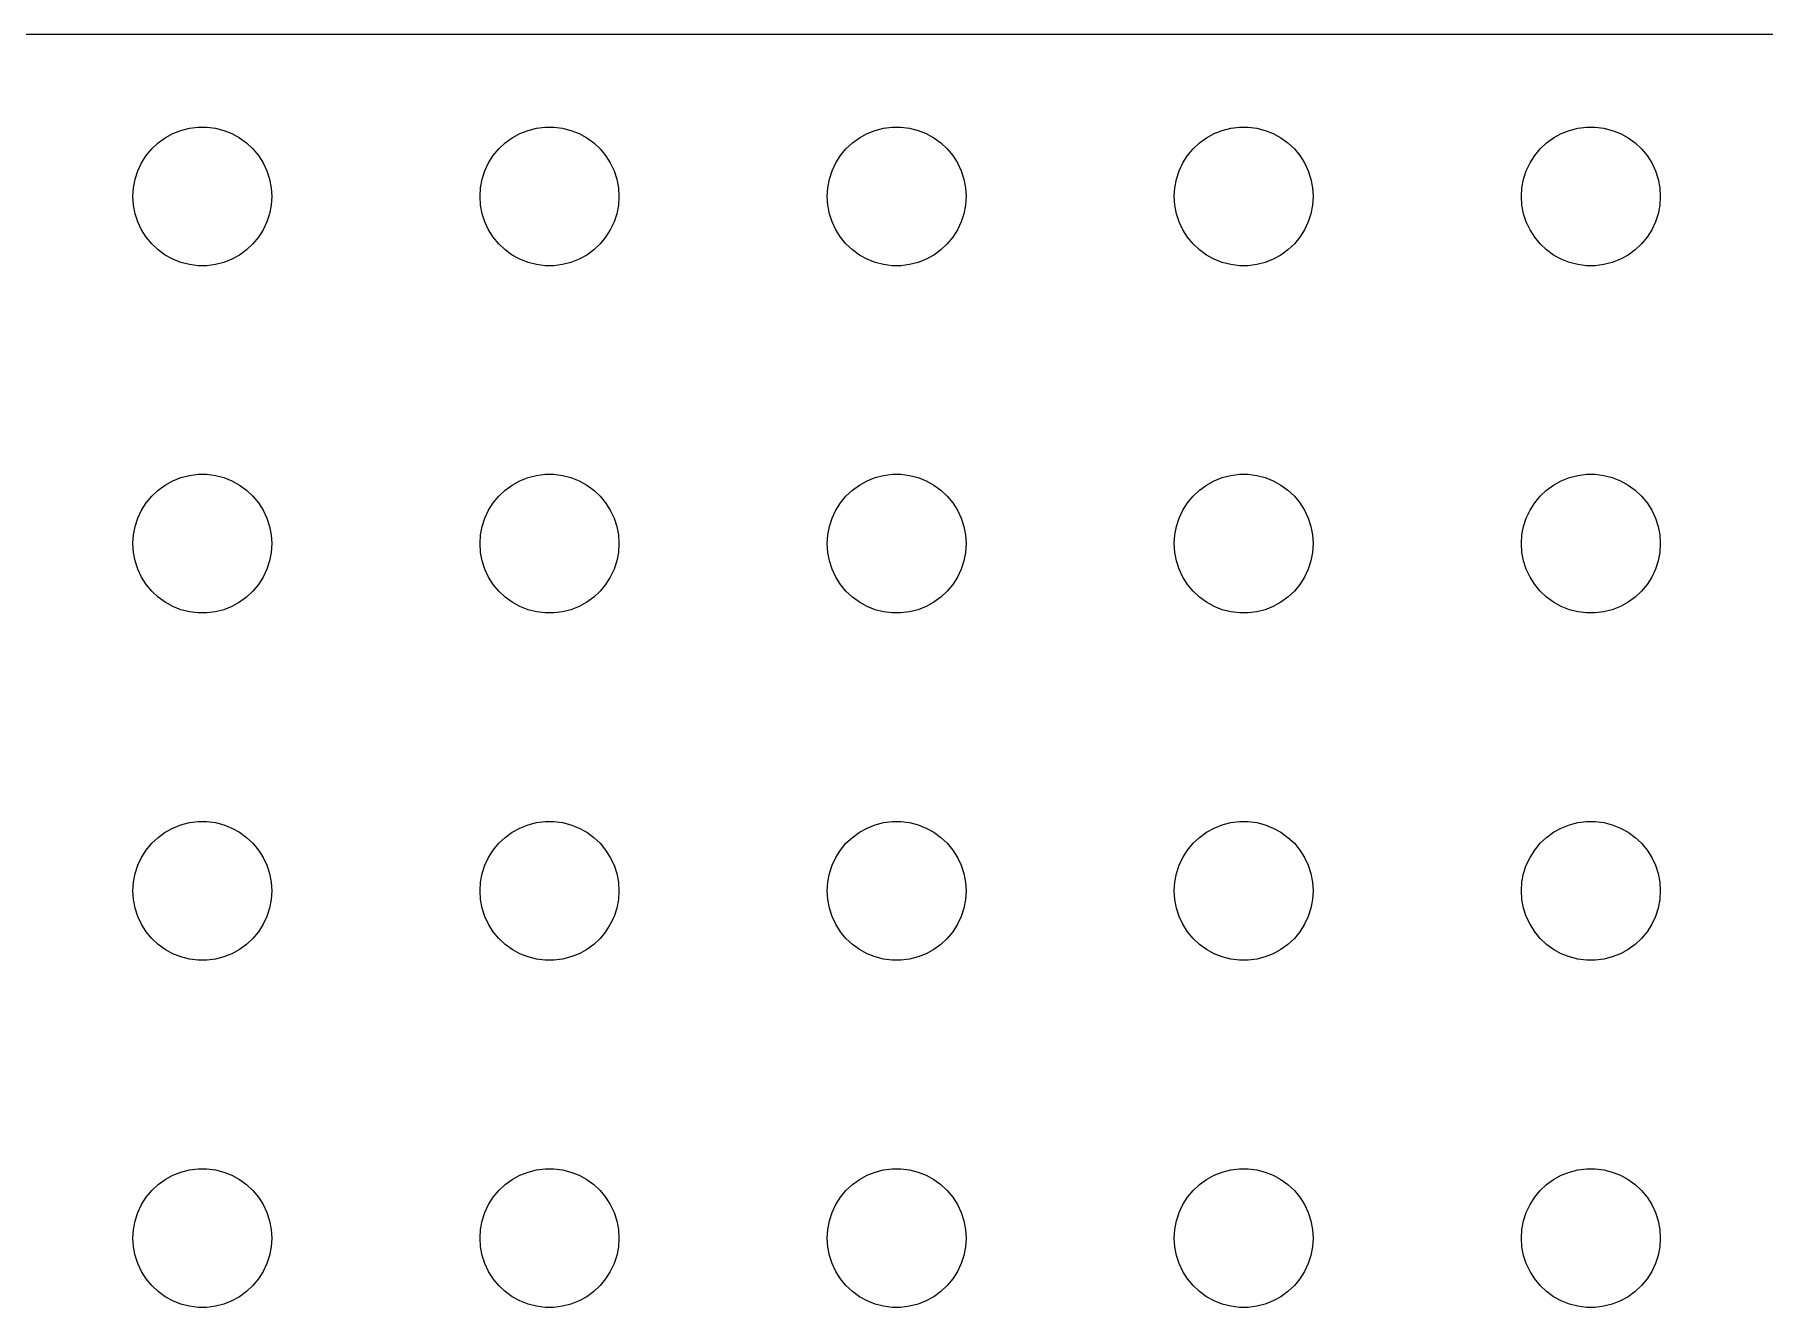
# Model space of a CAD drawing. Header units: metres. Extents: x -150 to 150, y -112 to 112.
# Drawn here: x -74.8 to 0, y 57 to 112 of the extents above; entities that cross this region are included whole.
import ezdxf

# ---------------------------------------------------------------- set-up
doc = ezdxf.new("R2010")
doc.units = ezdxf.units.M

msp = doc.modelspace()

# ---------------------------------------------------------------- linework, layer by layer
for p, q in [((144.814, 111.99), (-144.814, 111.99)), ((-69.1075, 107.533), (-68.7773, 107.714)), ((-68.7773, 107.714), (-68.427, 107.853)), ((-68.427, 107.853), (-68.0621, 107.947)), ((-68.0621, 107.947), (-67.6884, 107.994)), ((-67.6884, 107.994), (-67.3116, 107.994)), ((-67.3116, 107.994), (-66.9379, 107.947)), ((-66.9379, 107.947), (-66.573, 107.853)), ((-66.573, 107.853), (-66.2227, 107.714)), ((-66.2227, 107.714), (-65.8925, 107.533)), ((-54.1075, 107.533), (-53.7773, 107.714)), ((-53.7773, 107.714), (-53.427, 107.853)), ((-53.427, 107.853), (-53.0621, 107.947)), ((-53.0621, 107.947), (-52.6884, 107.994)), ((-52.6884, 107.994), (-52.3116, 107.994)), ((-52.3116, 107.994), (-51.9379, 107.947)), ((-51.9379, 107.947), (-51.5729, 107.853)), ((-51.5729, 107.853), (-51.2227, 107.714)), ((-51.2227, 107.714), (-50.8925, 107.533)), ((-39.1075, 107.533), (-38.7773, 107.714)), ((-38.7773, 107.714), (-38.427, 107.853)), ((-38.427, 107.853), (-38.0621, 107.947)), ((-38.0621, 107.947), (-37.6884, 107.994)), ((-37.6884, 107.994), (-37.3116, 107.994)), ((-37.3116, 107.994), (-36.9379, 107.947)), ((-36.9379, 107.947), (-36.5729, 107.853)), ((-36.5729, 107.853), (-36.2227, 107.714)), ((-36.2227, 107.714), (-35.8925, 107.533)), ((-24.1075, 107.533), (-23.7773, 107.714)), ((-23.7773, 107.714), (-23.427, 107.853)), ((-23.427, 107.853), (-23.0621, 107.947)), ((-23.0621, 107.947), (-22.6884, 107.994)), ((-22.6884, 107.994), (-22.3116, 107.994)), ((-22.3116, 107.994), (-21.9379, 107.947)), ((-21.9379, 107.947), (-21.5729, 107.853)), ((-21.5729, 107.853), (-21.2227, 107.714)), ((-21.2227, 107.714), (-20.8925, 107.533)), ((-9.10747, 107.533), (-8.77733, 107.714)), ((-8.77733, 107.714), (-8.42705, 107.853)), ((-8.42705, 107.853), (-8.06213, 107.947)), ((-8.06213, 107.947), (-7.68837, 107.994)), ((-7.68837, 107.994), (-7.31161, 107.994)), ((-7.31161, 107.994), (-6.93785, 107.947)), ((-6.93785, 107.947), (-6.57294, 107.853)), ((-6.57294, 107.853), (-6.22266, 107.714)), ((-6.22266, 107.714), (-5.89252, 107.533)), ((-69.927, 106.763), (-69.6869, 107.054)), ((-69.6869, 107.054), (-69.4123, 107.312)), ((-69.4123, 107.312), (-69.1075, 107.533)), ((-65.8925, 107.533), (-65.5877, 107.312)), ((-65.5877, 107.312), (-65.3131, 107.054)), ((-65.3131, 107.054), (-65.073, 106.763)), ((-54.927, 106.763), (-54.6869, 107.054)), ((-54.6869, 107.054), (-54.4123, 107.312)), ((-54.4123, 107.312), (-54.1075, 107.533)), ((-50.8925, 107.533), (-50.5877, 107.312)), ((-50.5877, 107.312), (-50.3131, 107.054)), ((-50.3131, 107.054), (-50.0729, 106.763)), ((-39.927, 106.763), (-39.6869, 107.054)), ((-39.6869, 107.054), (-39.4123, 107.312)), ((-39.4123, 107.312), (-39.1075, 107.533)), ((-35.8925, 107.533), (-35.5877, 107.312)), ((-35.5877, 107.312), (-35.3131, 107.054)), ((-35.3131, 107.054), (-35.0729, 106.763)), ((-24.927, 106.763), (-24.6869, 107.054)), ((-24.6869, 107.054), (-24.4123, 107.312)), ((-24.4123, 107.312), (-24.1075, 107.533)), ((-20.8925, 107.533), (-20.5877, 107.312)), ((-20.5877, 107.312), (-20.3131, 107.054)), ((-20.3131, 107.054), (-20.0729, 106.763)), ((-9.92705, 106.763), (-9.6869, 107.054)), ((-9.6869, 107.054), (-9.41226, 107.312)), ((-9.41226, 107.312), (-9.10747, 107.533)), ((-5.89252, 107.533), (-5.58772, 107.312)), ((-5.58772, 107.312), (-5.31308, 107.054)), ((-5.31308, 107.054), (-5.07294, 106.763)), ((-70.2893, 106.104), (-70.1289, 106.445)), ((-70.1289, 106.445), (-69.927, 106.763)), ((-65.073, 106.763), (-64.8711, 106.445)), ((-64.8711, 106.445), (-64.7107, 106.104)), ((-55.2893, 106.104), (-55.1289, 106.445)), ((-55.1289, 106.445), (-54.927, 106.763)), ((-50.0729, 106.763), (-49.8711, 106.445)), ((-49.8711, 106.445), (-49.7107, 106.104)), ((-40.2893, 106.104), (-40.1289, 106.445)), ((-40.1289, 106.445), (-39.927, 106.763)), ((-35.0729, 106.763), (-34.8711, 106.445)), ((-34.8711, 106.445), (-34.7107, 106.104)), ((-25.2893, 106.104), (-25.1289, 106.445)), ((-25.1289, 106.445), (-24.927, 106.763)), ((-20.0729, 106.763), (-19.8711, 106.445)), ((-19.8711, 106.445), (-19.7107, 106.104)), ((-10.2893, 106.104), (-10.1289, 106.445)), ((-10.1289, 106.445), (-9.92705, 106.763)), ((-5.07294, 106.763), (-4.87108, 106.445)), ((-4.87108, 106.445), (-4.71066, 106.104)), ((-70.4763, 105.376), (-70.4057, 105.746)), ((-70.4057, 105.746), (-70.2893, 106.104)), ((-64.7107, 106.104), (-64.5943, 105.746)), ((-64.5943, 105.746), (-64.5237, 105.376)), ((-55.4763, 105.376), (-55.4057, 105.746)), ((-55.4057, 105.746), (-55.2893, 106.104)), ((-49.7107, 106.104), (-49.5942, 105.746)), ((-49.5942, 105.746), (-49.5237, 105.376)), ((-40.4763, 105.376), (-40.4057, 105.746)), ((-40.4057, 105.746), (-40.2893, 106.104)), ((-34.7107, 106.104), (-34.5942, 105.746)), ((-34.5942, 105.746), (-34.5237, 105.376)), ((-25.4763, 105.376), (-25.4057, 105.746)), ((-25.4057, 105.746), (-25.2893, 106.104)), ((-19.7107, 106.104), (-19.5942, 105.746)), ((-19.5942, 105.746), (-19.5237, 105.376)), ((-10.4763, 105.376), (-10.4057, 105.746)), ((-10.4057, 105.746), (-10.2893, 106.104)), ((-4.71066, 106.104), (-4.59424, 105.746)), ((-4.59424, 105.746), (-4.52365, 105.376)), ((-70.5, 105), (-70.4763, 105.376)), ((-70.4763, 104.624), (-70.5, 105)), ((-64.5237, 105.376), (-64.5, 105)), ((-64.5, 105), (-64.5237, 104.624)), ((-55.5, 105), (-55.4763, 105.376)), ((-55.4763, 104.624), (-55.5, 105)), ((-49.5237, 105.376), (-49.5, 105)), ((-49.5, 105), (-49.5237, 104.624)), ((-40.5, 105), (-40.4763, 105.376)), ((-40.4763, 104.624), (-40.5, 105)), ((-34.5237, 105.376), (-34.5, 105)), ((-34.5, 105), (-34.5237, 104.624)), ((-25.5, 105), (-25.4763, 105.376)), ((-25.4763, 104.624), (-25.5, 105)), ((-19.5237, 105.376), (-19.5, 105)), ((-19.5, 105), (-19.5237, 104.624)), ((-10.5, 105), (-10.4763, 105.376)), ((-10.4763, 104.624), (-10.5, 105)), ((-4.52365, 105.376), (-4.5, 105)), ((-4.5, 105), (-4.52365, 104.624)), ((-70.4057, 104.254), (-70.4763, 104.624)), ((-70.2893, 103.896), (-70.4057, 104.254)), ((-64.5943, 104.254), (-64.7107, 103.896)), ((-64.5237, 104.624), (-64.5943, 104.254)), ((-55.4057, 104.254), (-55.4763, 104.624)), ((-55.2893, 103.896), (-55.4057, 104.254)), ((-49.5942, 104.254), (-49.7107, 103.896)), ((-49.5237, 104.624), (-49.5942, 104.254)), ((-40.4057, 104.254), (-40.4763, 104.624)), ((-40.2893, 103.896), (-40.4057, 104.254)), ((-34.5942, 104.254), (-34.7107, 103.896)), ((-34.5237, 104.624), (-34.5942, 104.254)), ((-25.4057, 104.254), (-25.4763, 104.624)), ((-25.2893, 103.896), (-25.4057, 104.254)), ((-19.5942, 104.254), (-19.7107, 103.896)), ((-19.5237, 104.624), (-19.5942, 104.254)), ((-10.4057, 104.254), (-10.4763, 104.624)), ((-10.2893, 103.896), (-10.4057, 104.254)), ((-4.59424, 104.254), (-4.71066, 103.896)), ((-4.52365, 104.624), (-4.59424, 104.254)), ((-70.1289, 103.555), (-70.2893, 103.896)), ((-69.927, 103.237), (-70.1289, 103.555)), ((-69.6869, 102.946), (-69.927, 103.237)), ((-65.073, 103.237), (-65.3131, 102.946)), ((-64.8711, 103.555), (-65.073, 103.237)), ((-64.7107, 103.896), (-64.8711, 103.555)), ((-55.1289, 103.555), (-55.2893, 103.896)), ((-54.927, 103.237), (-55.1289, 103.555)), ((-54.6869, 102.946), (-54.927, 103.237)), ((-50.0729, 103.237), (-50.3131, 102.946)), ((-49.8711, 103.555), (-50.0729, 103.237)), ((-49.7107, 103.896), (-49.8711, 103.555)), ((-40.1289, 103.555), (-40.2893, 103.896)), ((-39.927, 103.237), (-40.1289, 103.555)), ((-39.6869, 102.946), (-39.927, 103.237)), ((-35.0729, 103.237), (-35.3131, 102.946)), ((-34.8711, 103.555), (-35.0729, 103.237)), ((-34.7107, 103.896), (-34.8711, 103.555)), ((-25.1289, 103.555), (-25.2893, 103.896)), ((-24.927, 103.237), (-25.1289, 103.555)), ((-24.6869, 102.946), (-24.927, 103.237)), ((-20.0729, 103.237), (-20.3131, 102.946)), ((-19.8711, 103.555), (-20.0729, 103.237)), ((-19.7107, 103.896), (-19.8711, 103.555)), ((-10.1289, 103.555), (-10.2893, 103.896)), ((-9.92705, 103.237), (-10.1289, 103.555)), ((-9.6869, 102.946), (-9.92705, 103.237)), ((-5.07294, 103.237), (-5.31308, 102.946)), ((-4.87108, 103.555), (-5.07294, 103.237)), ((-4.71066, 103.896), (-4.87108, 103.555)), ((-69.4123, 102.688), (-69.6869, 102.946)), ((-69.1075, 102.467), (-69.4123, 102.688)), ((-68.7773, 102.286), (-69.1075, 102.467)), ((-65.8925, 102.467), (-66.2227, 102.286)), ((-65.5877, 102.688), (-65.8925, 102.467)), ((-65.3131, 102.946), (-65.5877, 102.688)), ((-54.4123, 102.688), (-54.6869, 102.946)), ((-54.1075, 102.467), (-54.4123, 102.688)), ((-53.7773, 102.286), (-54.1075, 102.467)), ((-50.8925, 102.467), (-51.2227, 102.286)), ((-50.5877, 102.688), (-50.8925, 102.467)), ((-50.3131, 102.946), (-50.5877, 102.688)), ((-39.4123, 102.688), (-39.6869, 102.946)), ((-39.1075, 102.467), (-39.4123, 102.688)), ((-38.7773, 102.286), (-39.1075, 102.467)), ((-35.8925, 102.467), (-36.2227, 102.286)), ((-35.5877, 102.688), (-35.8925, 102.467)), ((-35.3131, 102.946), (-35.5877, 102.688)), ((-24.4123, 102.688), (-24.6869, 102.946)), ((-24.1075, 102.467), (-24.4123, 102.688)), ((-23.7773, 102.286), (-24.1075, 102.467)), ((-20.8925, 102.467), (-21.2227, 102.286)), ((-20.5877, 102.688), (-20.8925, 102.467)), ((-20.3131, 102.946), (-20.5877, 102.688)), ((-9.41226, 102.688), (-9.6869, 102.946)), ((-9.10747, 102.467), (-9.41226, 102.688)), ((-8.77733, 102.286), (-9.10747, 102.467)), ((-5.89252, 102.467), (-6.22266, 102.286)), ((-5.58772, 102.688), (-5.89252, 102.467)), ((-5.31308, 102.946), (-5.58772, 102.688)), ((-68.427, 102.147), (-68.7773, 102.286)), ((-68.0621, 102.053), (-68.427, 102.147)), ((-67.6884, 102.006), (-68.0621, 102.053)), ((-67.3116, 102.006), (-67.6884, 102.006)), ((-66.9379, 102.053), (-67.3116, 102.006)), ((-66.573, 102.147), (-66.9379, 102.053)), ((-66.2227, 102.286), (-66.573, 102.147)), ((-53.427, 102.147), (-53.7773, 102.286)), ((-53.0621, 102.053), (-53.427, 102.147)), ((-52.6884, 102.006), (-53.0621, 102.053)), ((-52.3116, 102.006), (-52.6884, 102.006)), ((-51.9379, 102.053), (-52.3116, 102.006)), ((-51.5729, 102.147), (-51.9379, 102.053)), ((-51.2227, 102.286), (-51.5729, 102.147)), ((-38.427, 102.147), (-38.7773, 102.286)), ((-38.0621, 102.053), (-38.427, 102.147)), ((-37.6884, 102.006), (-38.0621, 102.053)), ((-37.3116, 102.006), (-37.6884, 102.006)), ((-36.9379, 102.053), (-37.3116, 102.006)), ((-36.5729, 102.147), (-36.9379, 102.053)), ((-36.2227, 102.286), (-36.5729, 102.147)), ((-23.427, 102.147), (-23.7773, 102.286)), ((-23.0621, 102.053), (-23.427, 102.147)), ((-22.6884, 102.006), (-23.0621, 102.053)), ((-22.3116, 102.006), (-22.6884, 102.006)), ((-21.9379, 102.053), (-22.3116, 102.006)), ((-21.5729, 102.147), (-21.9379, 102.053)), ((-21.2227, 102.286), (-21.5729, 102.147)), ((-8.42705, 102.147), (-8.77733, 102.286)), ((-8.06213, 102.053), (-8.42705, 102.147)), ((-7.68837, 102.006), (-8.06213, 102.053)), ((-7.31161, 102.006), (-7.68837, 102.006)), ((-6.93785, 102.053), (-7.31161, 102.006)), ((-6.57294, 102.147), (-6.93785, 102.053)), ((-6.22266, 102.286), (-6.57294, 102.147)), ((-69.1075, 92.533), (-68.7773, 92.7145)), ((-68.7773, 92.7145), (-68.427, 92.8532)), ((-68.427, 92.8532), (-68.0621, 92.9469)), ((-68.0621, 92.9469), (-67.6884, 92.9941)), ((-67.6884, 92.9941), (-67.3116, 92.9941)), ((-67.3116, 92.9941), (-66.9379, 92.9469)), ((-66.9379, 92.9469), (-66.573, 92.8532)), ((-66.573, 92.8532), (-66.2227, 92.7145)), ((-66.2227, 92.7145), (-65.8925, 92.533)), ((-54.1075, 92.533), (-53.7773, 92.7145)), ((-53.7773, 92.7145), (-53.427, 92.8532)), ((-53.427, 92.8532), (-53.0621, 92.9469)), ((-53.0621, 92.9469), (-52.6884, 92.9941)), ((-52.6884, 92.9941), (-52.3116, 92.9941)), ((-52.3116, 92.9941), (-51.9379, 92.9469)), ((-51.9379, 92.9469), (-51.5729, 92.8532)), ((-51.5729, 92.8532), (-51.2227, 92.7145)), ((-51.2227, 92.7145), (-50.8925, 92.533)), ((-39.1075, 92.533), (-38.7773, 92.7145)), ((-38.7773, 92.7145), (-38.427, 92.8532)), ((-38.427, 92.8532), (-38.0621, 92.9469)), ((-38.0621, 92.9469), (-37.6884, 92.9941)), ((-37.6884, 92.9941), (-37.3116, 92.9941)), ((-37.3116, 92.9941), (-36.9379, 92.9469)), ((-36.9379, 92.9469), (-36.5729, 92.8532)), ((-36.5729, 92.8532), (-36.2227, 92.7145)), ((-36.2227, 92.7145), (-35.8925, 92.533)), ((-24.1075, 92.533), (-23.7773, 92.7145)), ((-23.7773, 92.7145), (-23.427, 92.8532)), ((-23.427, 92.8532), (-23.0621, 92.9469)), ((-23.0621, 92.9469), (-22.6884, 92.9941)), ((-22.6884, 92.9941), (-22.3116, 92.9941)), ((-22.3116, 92.9941), (-21.9379, 92.9469)), ((-21.9379, 92.9469), (-21.5729, 92.8532)), ((-21.5729, 92.8532), (-21.2227, 92.7145)), ((-21.2227, 92.7145), (-20.8925, 92.533)), ((-9.10747, 92.533), (-8.77733, 92.7145)), ((-8.77733, 92.7145), (-8.42705, 92.8532)), ((-8.42705, 92.8532), (-8.06213, 92.9469)), ((-8.06213, 92.9469), (-7.68837, 92.9941)), ((-7.68837, 92.9941), (-7.31161, 92.9941)), ((-7.31161, 92.9941), (-6.93785, 92.9469)), ((-6.93785, 92.9469), (-6.57294, 92.8532)), ((-6.57294, 92.8532), (-6.22266, 92.7145)), ((-6.22266, 92.7145), (-5.89252, 92.533)), ((-69.927, 91.7634), (-69.6869, 92.0536)), ((-69.6869, 92.0536), (-69.4123, 92.3115)), ((-69.4123, 92.3115), (-69.1075, 92.533)), ((-65.8925, 92.533), (-65.5877, 92.3115)), ((-65.5877, 92.3115), (-65.3131, 92.0536)), ((-65.3131, 92.0536), (-65.073, 91.7634)), ((-54.927, 91.7634), (-54.6869, 92.0536)), ((-54.6869, 92.0536), (-54.4123, 92.3115)), ((-54.4123, 92.3115), (-54.1075, 92.533)), ((-50.8925, 92.533), (-50.5877, 92.3115)), ((-50.5877, 92.3115), (-50.3131, 92.0536)), ((-50.3131, 92.0536), (-50.0729, 91.7634)), ((-39.927, 91.7634), (-39.6869, 92.0536)), ((-39.6869, 92.0536), (-39.4123, 92.3115)), ((-39.4123, 92.3115), (-39.1075, 92.533)), ((-35.8925, 92.533), (-35.5877, 92.3115)), ((-35.5877, 92.3115), (-35.3131, 92.0536)), ((-35.3131, 92.0536), (-35.0729, 91.7634)), ((-24.927, 91.7634), (-24.6869, 92.0536)), ((-24.6869, 92.0536), (-24.4123, 92.3115)), ((-24.4123, 92.3115), (-24.1075, 92.533)), ((-20.8925, 92.533), (-20.5877, 92.3115)), ((-20.5877, 92.3115), (-20.3131, 92.0536)), ((-20.3131, 92.0536), (-20.0729, 91.7634)), ((-9.92705, 91.7634), (-9.6869, 92.0536)), ((-9.6869, 92.0536), (-9.41226, 92.3115)), ((-9.41226, 92.3115), (-9.10747, 92.533)), ((-5.89252, 92.533), (-5.58772, 92.3115)), ((-5.58772, 92.3115), (-5.31308, 92.0536)), ((-5.31308, 92.0536), (-5.07294, 91.7634)), ((-70.2893, 91.1044), (-70.1289, 91.4453)), ((-70.1289, 91.4453), (-69.927, 91.7634)), ((-65.073, 91.7634), (-64.8711, 91.4453)), ((-64.8711, 91.4453), (-64.7107, 91.1044)), ((-55.2893, 91.1044), (-55.1289, 91.4453)), ((-55.1289, 91.4453), (-54.927, 91.7634)), ((-50.0729, 91.7634), (-49.8711, 91.4453)), ((-49.8711, 91.4453), (-49.7107, 91.1044)), ((-40.2893, 91.1044), (-40.1289, 91.4453)), ((-40.1289, 91.4453), (-39.927, 91.7634)), ((-35.0729, 91.7634), (-34.8711, 91.4453)), ((-34.8711, 91.4453), (-34.7107, 91.1044)), ((-25.2893, 91.1044), (-25.1289, 91.4453)), ((-25.1289, 91.4453), (-24.927, 91.7634)), ((-20.0729, 91.7634), (-19.8711, 91.4453)), ((-19.8711, 91.4453), (-19.7107, 91.1044)), ((-10.2893, 91.1044), (-10.1289, 91.4453)), ((-10.1289, 91.4453), (-9.92705, 91.7634)), ((-5.07294, 91.7634), (-4.87108, 91.4453)), ((-4.87108, 91.4453), (-4.71066, 91.1044)), ((-70.4763, 90.376), (-70.4057, 90.7461)), ((-70.4057, 90.7461), (-70.2893, 91.1044)), ((-64.7107, 91.1044), (-64.5943, 90.7461)), ((-64.5943, 90.7461), (-64.5237, 90.376)), ((-55.4763, 90.376), (-55.4057, 90.7461)), ((-55.4057, 90.7461), (-55.2893, 91.1044)), ((-49.7107, 91.1044), (-49.5942, 90.7461)), ((-49.5942, 90.7461), (-49.5237, 90.376)), ((-40.4763, 90.376), (-40.4057, 90.7461)), ((-40.4057, 90.7461), (-40.2893, 91.1044)), ((-34.7107, 91.1044), (-34.5942, 90.7461)), ((-34.5942, 90.7461), (-34.5237, 90.376)), ((-25.4763, 90.376), (-25.4057, 90.7461)), ((-25.4057, 90.7461), (-25.2893, 91.1044)), ((-19.7107, 91.1044), (-19.5942, 90.7461)), ((-19.5942, 90.7461), (-19.5237, 90.376)), ((-10.4763, 90.376), (-10.4057, 90.7461)), ((-10.4057, 90.7461), (-10.2893, 91.1044)), ((-4.71066, 91.1044), (-4.59424, 90.7461)), ((-4.59424, 90.7461), (-4.52365, 90.376)), ((-70.5, 90), (-70.4763, 90.376)), ((-70.4763, 89.624), (-70.5, 90)), ((-64.5237, 90.376), (-64.5, 90)), ((-64.5, 90), (-64.5237, 89.624)), ((-55.5, 90), (-55.4763, 90.376)), ((-55.4763, 89.624), (-55.5, 90)), ((-49.5237, 90.376), (-49.5, 90)), ((-49.5, 90), (-49.5237, 89.624)), ((-40.5, 90), (-40.4763, 90.376)), ((-40.4763, 89.624), (-40.5, 90)), ((-34.5237, 90.376), (-34.5, 90)), ((-34.5, 90), (-34.5237, 89.624)), ((-25.5, 90), (-25.4763, 90.376)), ((-25.4763, 89.624), (-25.5, 90)), ((-19.5237, 90.376), (-19.5, 90)), ((-19.5, 90), (-19.5237, 89.624)), ((-10.5, 90), (-10.4763, 90.376)), ((-10.4763, 89.624), (-10.5, 90)), ((-4.52365, 90.376), (-4.5, 90)), ((-4.5, 90), (-4.52365, 89.624)), ((-70.4057, 89.2539), (-70.4763, 89.624)), ((-70.2893, 88.8956), (-70.4057, 89.2539)), ((-64.5943, 89.2539), (-64.7107, 88.8956)), ((-64.5237, 89.624), (-64.5943, 89.2539)), ((-55.4057, 89.2539), (-55.4763, 89.624)), ((-55.2893, 88.8956), (-55.4057, 89.2539)), ((-49.5942, 89.2539), (-49.7107, 88.8956)), ((-49.5237, 89.624), (-49.5942, 89.2539)), ((-40.4057, 89.2539), (-40.4763, 89.624)), ((-40.2893, 88.8956), (-40.4057, 89.2539)), ((-34.5942, 89.2539), (-34.7107, 88.8956)), ((-34.5237, 89.624), (-34.5942, 89.2539)), ((-25.4057, 89.2539), (-25.4763, 89.624)), ((-25.2893, 88.8956), (-25.4057, 89.2539)), ((-19.5942, 89.2539), (-19.7107, 88.8956)), ((-19.5237, 89.624), (-19.5942, 89.2539)), ((-10.4057, 89.2539), (-10.4763, 89.624)), ((-10.2893, 88.8956), (-10.4057, 89.2539)), ((-4.59424, 89.2539), (-4.71066, 88.8956)), ((-4.52365, 89.624), (-4.59424, 89.2539)), ((-70.1289, 88.5547), (-70.2893, 88.8956)), ((-69.927, 88.2366), (-70.1289, 88.5547)), ((-69.6869, 87.9464), (-69.927, 88.2366)), ((-65.073, 88.2366), (-65.3131, 87.9464)), ((-64.8711, 88.5547), (-65.073, 88.2366)), ((-64.7107, 88.8956), (-64.8711, 88.5547)), ((-55.1289, 88.5547), (-55.2893, 88.8956)), ((-54.927, 88.2366), (-55.1289, 88.5547)), ((-54.6869, 87.9464), (-54.927, 88.2366)), ((-50.0729, 88.2366), (-50.3131, 87.9464)), ((-49.8711, 88.5547), (-50.0729, 88.2366)), ((-49.7107, 88.8956), (-49.8711, 88.5547)), ((-40.1289, 88.5547), (-40.2893, 88.8956)), ((-39.927, 88.2366), (-40.1289, 88.5547)), ((-39.6869, 87.9464), (-39.927, 88.2366)), ((-35.0729, 88.2366), (-35.3131, 87.9464)), ((-34.8711, 88.5547), (-35.0729, 88.2366)), ((-34.7107, 88.8956), (-34.8711, 88.5547)), ((-25.1289, 88.5547), (-25.2893, 88.8956)), ((-24.927, 88.2366), (-25.1289, 88.5547)), ((-24.6869, 87.9464), (-24.927, 88.2366)), ((-20.0729, 88.2366), (-20.3131, 87.9464)), ((-19.8711, 88.5547), (-20.0729, 88.2366)), ((-19.7107, 88.8956), (-19.8711, 88.5547)), ((-10.1289, 88.5547), (-10.2893, 88.8956)), ((-9.92705, 88.2366), (-10.1289, 88.5547)), ((-9.6869, 87.9464), (-9.92705, 88.2366)), ((-5.07294, 88.2366), (-5.31308, 87.9464)), ((-4.87108, 88.5547), (-5.07294, 88.2366)), ((-4.71066, 88.8956), (-4.87108, 88.5547)), ((-69.4123, 87.6885), (-69.6869, 87.9464)), ((-69.1075, 87.467), (-69.4123, 87.6885)), ((-68.7773, 87.2855), (-69.1075, 87.467)), ((-65.8925, 87.467), (-66.2227, 87.2855)), ((-65.5877, 87.6885), (-65.8925, 87.467)), ((-65.3131, 87.9464), (-65.5877, 87.6885)), ((-54.4123, 87.6885), (-54.6869, 87.9464)), ((-54.1075, 87.467), (-54.4123, 87.6885)), ((-53.7773, 87.2855), (-54.1075, 87.467)), ((-50.8925, 87.467), (-51.2227, 87.2855)), ((-50.5877, 87.6885), (-50.8925, 87.467)), ((-50.3131, 87.9464), (-50.5877, 87.6885)), ((-39.4123, 87.6885), (-39.6869, 87.9464)), ((-39.1075, 87.467), (-39.4123, 87.6885)), ((-38.7773, 87.2855), (-39.1075, 87.467)), ((-35.8925, 87.467), (-36.2227, 87.2855)), ((-35.5877, 87.6885), (-35.8925, 87.467)), ((-35.3131, 87.9464), (-35.5877, 87.6885)), ((-24.4123, 87.6885), (-24.6869, 87.9464)), ((-24.1075, 87.467), (-24.4123, 87.6885)), ((-23.7773, 87.2855), (-24.1075, 87.467)), ((-20.8925, 87.467), (-21.2227, 87.2855)), ((-20.5877, 87.6885), (-20.8925, 87.467)), ((-20.3131, 87.9464), (-20.5877, 87.6885)), ((-9.41226, 87.6885), (-9.6869, 87.9464)), ((-9.10747, 87.467), (-9.41226, 87.6885)), ((-8.77733, 87.2855), (-9.10747, 87.467)), ((-5.89252, 87.467), (-6.22266, 87.2855)), ((-5.58772, 87.6885), (-5.89252, 87.467)), ((-5.31308, 87.9464), (-5.58772, 87.6885)), ((-68.427, 87.1468), (-68.7773, 87.2855)), ((-68.0621, 87.0531), (-68.427, 87.1468)), ((-67.6884, 87.0059), (-68.0621, 87.0531)), ((-67.3116, 87.0059), (-67.6884, 87.0059)), ((-66.9379, 87.0531), (-67.3116, 87.0059)), ((-66.573, 87.1468), (-66.9379, 87.0531)), ((-66.2227, 87.2855), (-66.573, 87.1468)), ((-53.427, 87.1468), (-53.7773, 87.2855)), ((-53.0621, 87.0531), (-53.427, 87.1468)), ((-52.6884, 87.0059), (-53.0621, 87.0531)), ((-52.3116, 87.0059), (-52.6884, 87.0059)), ((-51.9379, 87.0531), (-52.3116, 87.0059)), ((-51.5729, 87.1468), (-51.9379, 87.0531)), ((-51.2227, 87.2855), (-51.5729, 87.1468)), ((-38.427, 87.1468), (-38.7773, 87.2855)), ((-38.0621, 87.0531), (-38.427, 87.1468)), ((-37.6884, 87.0059), (-38.0621, 87.0531)), ((-37.3116, 87.0059), (-37.6884, 87.0059)), ((-36.9379, 87.0531), (-37.3116, 87.0059)), ((-36.5729, 87.1468), (-36.9379, 87.0531)), ((-36.2227, 87.2855), (-36.5729, 87.1468)), ((-23.427, 87.1468), (-23.7773, 87.2855)), ((-23.0621, 87.0531), (-23.427, 87.1468)), ((-22.6884, 87.0059), (-23.0621, 87.0531)), ((-22.3116, 87.0059), (-22.6884, 87.0059)), ((-21.9379, 87.0531), (-22.3116, 87.0059)), ((-21.5729, 87.1468), (-21.9379, 87.0531)), ((-21.2227, 87.2855), (-21.5729, 87.1468)), ((-8.42705, 87.1468), (-8.77733, 87.2855)), ((-8.06213, 87.0531), (-8.42705, 87.1468)), ((-7.68837, 87.0059), (-8.06213, 87.0531)), ((-7.31161, 87.0059), (-7.68837, 87.0059)), ((-6.93785, 87.0531), (-7.31161, 87.0059)), ((-6.57294, 87.1468), (-6.93785, 87.0531)), ((-6.22266, 87.2855), (-6.57294, 87.1468)), ((-68.7773, 77.7145), (-68.427, 77.8532)), ((-68.427, 77.8532), (-68.0621, 77.9469)), ((-68.0621, 77.9469), (-67.6884, 77.9941)), ((-67.6884, 77.9941), (-67.3116, 77.9941)), ((-67.3116, 77.9941), (-66.9379, 77.9469)), ((-66.9379, 77.9469), (-66.573, 77.8532)), ((-66.573, 77.8532), (-66.2227, 77.7145)), ((-53.7773, 77.7145), (-53.427, 77.8532)), ((-53.427, 77.8532), (-53.0621, 77.9469)), ((-53.0621, 77.9469), (-52.6884, 77.9941)), ((-52.6884, 77.9941), (-52.3116, 77.9941)), ((-52.3116, 77.9941), (-51.9379, 77.9469)), ((-51.9379, 77.9469), (-51.5729, 77.8532)), ((-51.5729, 77.8532), (-51.2227, 77.7145)), ((-38.7773, 77.7145), (-38.427, 77.8532)), ((-38.427, 77.8532), (-38.0621, 77.9469)), ((-38.0621, 77.9469), (-37.6884, 77.9941)), ((-37.6884, 77.9941), (-37.3116, 77.9941)), ((-37.3116, 77.9941), (-36.9379, 77.9469)), ((-36.9379, 77.9469), (-36.5729, 77.8532)), ((-36.5729, 77.8532), (-36.2227, 77.7145)), ((-23.7773, 77.7145), (-23.427, 77.8532)), ((-23.427, 77.8532), (-23.0621, 77.9469)), ((-23.0621, 77.9469), (-22.6884, 77.9941)), ((-22.6884, 77.9941), (-22.3116, 77.9941)), ((-22.3116, 77.9941), (-21.9379, 77.9469)), ((-21.9379, 77.9469), (-21.5729, 77.8532)), ((-21.5729, 77.8532), (-21.2227, 77.7145)), ((-8.77733, 77.7145), (-8.42705, 77.8532)), ((-8.42705, 77.8532), (-8.06213, 77.9469)), ((-8.06213, 77.9469), (-7.68837, 77.9941)), ((-7.68837, 77.9941), (-7.31161, 77.9941)), ((-7.31161, 77.9941), (-6.93785, 77.9469)), ((-6.93785, 77.9469), (-6.57294, 77.8532)), ((-6.57294, 77.8532), (-6.22266, 77.7145)), ((-69.927, 76.7634), (-69.6869, 77.0536)), ((-69.6869, 77.0536), (-69.4123, 77.3115)), ((-69.4123, 77.3115), (-69.1075, 77.533)), ((-69.1075, 77.533), (-68.7773, 77.7145)), ((-66.2227, 77.7145), (-65.8925, 77.533)), ((-65.8925, 77.533), (-65.5877, 77.3115)), ((-65.5877, 77.3115), (-65.3131, 77.0536)), ((-65.3131, 77.0536), (-65.073, 76.7634)), ((-54.927, 76.7634), (-54.6869, 77.0536)), ((-54.6869, 77.0536), (-54.4123, 77.3115)), ((-54.4123, 77.3115), (-54.1075, 77.533)), ((-54.1075, 77.533), (-53.7773, 77.7145)), ((-51.2227, 77.7145), (-50.8925, 77.533)), ((-50.8925, 77.533), (-50.5877, 77.3115)), ((-50.5877, 77.3115), (-50.3131, 77.0536)), ((-50.3131, 77.0536), (-50.0729, 76.7634)), ((-39.927, 76.7634), (-39.6869, 77.0536)), ((-39.6869, 77.0536), (-39.4123, 77.3115)), ((-39.4123, 77.3115), (-39.1075, 77.533)), ((-39.1075, 77.533), (-38.7773, 77.7145)), ((-36.2227, 77.7145), (-35.8925, 77.533)), ((-35.8925, 77.533), (-35.5877, 77.3115)), ((-35.5877, 77.3115), (-35.3131, 77.0536)), ((-35.3131, 77.0536), (-35.0729, 76.7634)), ((-24.927, 76.7634), (-24.6869, 77.0536)), ((-24.6869, 77.0536), (-24.4123, 77.3115)), ((-24.4123, 77.3115), (-24.1075, 77.533)), ((-24.1075, 77.533), (-23.7773, 77.7145)), ((-21.2227, 77.7145), (-20.8925, 77.533)), ((-20.8925, 77.533), (-20.5877, 77.3115)), ((-20.5877, 77.3115), (-20.3131, 77.0536)), ((-20.3131, 77.0536), (-20.0729, 76.7634)), ((-9.92705, 76.7634), (-9.6869, 77.0536)), ((-9.6869, 77.0536), (-9.41226, 77.3115)), ((-9.41226, 77.3115), (-9.10747, 77.533)), ((-9.10747, 77.533), (-8.77733, 77.7145)), ((-6.22266, 77.7145), (-5.89252, 77.533)), ((-5.89252, 77.533), (-5.58772, 77.3115)), ((-5.58772, 77.3115), (-5.31308, 77.0536)), ((-5.31308, 77.0536), (-5.07294, 76.7634)), ((-70.2893, 76.1044), (-70.1289, 76.4453)), ((-70.1289, 76.4453), (-69.927, 76.7634)), ((-65.073, 76.7634), (-64.8711, 76.4453)), ((-64.8711, 76.4453), (-64.7107, 76.1044)), ((-55.2893, 76.1044), (-55.1289, 76.4453)), ((-55.1289, 76.4453), (-54.927, 76.7634)), ((-50.0729, 76.7634), (-49.8711, 76.4453)), ((-49.8711, 76.4453), (-49.7107, 76.1044)), ((-40.2893, 76.1044), (-40.1289, 76.4453)), ((-40.1289, 76.4453), (-39.927, 76.7634)), ((-35.0729, 76.7634), (-34.8711, 76.4453)), ((-34.8711, 76.4453), (-34.7107, 76.1044)), ((-25.2893, 76.1044), (-25.1289, 76.4453)), ((-25.1289, 76.4453), (-24.927, 76.7634)), ((-20.0729, 76.7634), (-19.8711, 76.4453)), ((-19.8711, 76.4453), (-19.7107, 76.1044)), ((-10.2893, 76.1044), (-10.1289, 76.4453)), ((-10.1289, 76.4453), (-9.92705, 76.7634)), ((-5.07294, 76.7634), (-4.87108, 76.4453)), ((-4.87108, 76.4453), (-4.71066, 76.1044)), ((-70.4763, 75.376), (-70.4057, 75.7461)), ((-70.4057, 75.7461), (-70.2893, 76.1044)), ((-64.7107, 76.1044), (-64.5943, 75.7461)), ((-64.5943, 75.7461), (-64.5237, 75.376)), ((-55.4763, 75.376), (-55.4057, 75.7461)), ((-55.4057, 75.7461), (-55.2893, 76.1044)), ((-49.7107, 76.1044), (-49.5942, 75.7461)), ((-49.5942, 75.7461), (-49.5237, 75.376)), ((-40.4763, 75.376), (-40.4057, 75.7461)), ((-40.4057, 75.7461), (-40.2893, 76.1044)), ((-34.7107, 76.1044), (-34.5942, 75.7461)), ((-34.5942, 75.7461), (-34.5237, 75.376)), ((-25.4763, 75.376), (-25.4057, 75.7461)), ((-25.4057, 75.7461), (-25.2893, 76.1044)), ((-19.7107, 76.1044), (-19.5942, 75.7461)), ((-19.5942, 75.7461), (-19.5237, 75.376)), ((-10.4763, 75.376), (-10.4057, 75.7461)), ((-10.4057, 75.7461), (-10.2893, 76.1044)), ((-4.71066, 76.1044), (-4.59424, 75.7461)), ((-4.59424, 75.7461), (-4.52365, 75.376)), ((-70.5, 75), (-70.4763, 75.376)), ((-70.4763, 74.624), (-70.5, 75)), ((-64.5237, 75.376), (-64.5, 75)), ((-64.5, 75), (-64.5237, 74.624)), ((-55.5, 75), (-55.4763, 75.376)), ((-55.4763, 74.624), (-55.5, 75)), ((-49.5237, 75.376), (-49.5, 75)), ((-49.5, 75), (-49.5237, 74.624)), ((-40.5, 75), (-40.4763, 75.376)), ((-40.4763, 74.624), (-40.5, 75)), ((-34.5237, 75.376), (-34.5, 75)), ((-34.5, 75), (-34.5237, 74.624)), ((-25.5, 75), (-25.4763, 75.376)), ((-25.4763, 74.624), (-25.5, 75)), ((-19.5237, 75.376), (-19.5, 75)), ((-19.5, 75), (-19.5237, 74.624)), ((-10.5, 75), (-10.4763, 75.376)), ((-10.4763, 74.624), (-10.5, 75)), ((-4.52365, 75.376), (-4.5, 75)), ((-4.5, 75), (-4.52365, 74.624)), ((-70.4057, 74.2539), (-70.4763, 74.624)), ((-70.2893, 73.8956), (-70.4057, 74.2539)), ((-64.5943, 74.2539), (-64.7107, 73.8956)), ((-64.5237, 74.624), (-64.5943, 74.2539)), ((-55.4057, 74.2539), (-55.4763, 74.624)), ((-55.2893, 73.8956), (-55.4057, 74.2539)), ((-49.5942, 74.2539), (-49.7107, 73.8956)), ((-49.5237, 74.624), (-49.5942, 74.2539)), ((-40.4057, 74.2539), (-40.4763, 74.624)), ((-40.2893, 73.8956), (-40.4057, 74.2539)), ((-34.5942, 74.2539), (-34.7107, 73.8956)), ((-34.5237, 74.624), (-34.5942, 74.2539)), ((-25.4057, 74.2539), (-25.4763, 74.624)), ((-25.2893, 73.8956), (-25.4057, 74.2539)), ((-19.5942, 74.2539), (-19.7107, 73.8956)), ((-19.5237, 74.624), (-19.5942, 74.2539)), ((-10.4057, 74.2539), (-10.4763, 74.624)), ((-10.2893, 73.8956), (-10.4057, 74.2539)), ((-4.59424, 74.2539), (-4.71066, 73.8956)), ((-4.52365, 74.624), (-4.59424, 74.2539)), ((-70.1289, 73.5547), (-70.2893, 73.8956)), ((-69.927, 73.2366), (-70.1289, 73.5547)), ((-64.8711, 73.5547), (-65.073, 73.2366)), ((-64.7107, 73.8956), (-64.8711, 73.5547)), ((-55.1289, 73.5547), (-55.2893, 73.8956)), ((-54.927, 73.2366), (-55.1289, 73.5547)), ((-49.8711, 73.5547), (-50.0729, 73.2366)), ((-49.7107, 73.8956), (-49.8711, 73.5547)), ((-40.1289, 73.5547), (-40.2893, 73.8956)), ((-39.927, 73.2366), (-40.1289, 73.5547)), ((-34.8711, 73.5547), (-35.0729, 73.2366)), ((-34.7107, 73.8956), (-34.8711, 73.5547)), ((-25.1289, 73.5547), (-25.2893, 73.8956)), ((-24.927, 73.2366), (-25.1289, 73.5547)), ((-19.8711, 73.5547), (-20.0729, 73.2366)), ((-19.7107, 73.8956), (-19.8711, 73.5547)), ((-10.1289, 73.5547), (-10.2893, 73.8956)), ((-9.92705, 73.2366), (-10.1289, 73.5547)), ((-4.87108, 73.5547), (-5.07294, 73.2366)), ((-4.71066, 73.8956), (-4.87108, 73.5547)), ((-69.6869, 72.9464), (-69.927, 73.2366)), ((-69.4123, 72.6885), (-69.6869, 72.9464)), ((-69.1075, 72.467), (-69.4123, 72.6885)), ((-65.5877, 72.6885), (-65.8925, 72.467)), ((-65.3131, 72.9464), (-65.5877, 72.6885)), ((-65.073, 73.2366), (-65.3131, 72.9464)), ((-54.6869, 72.9464), (-54.927, 73.2366)), ((-54.4123, 72.6885), (-54.6869, 72.9464)), ((-54.1075, 72.467), (-54.4123, 72.6885)), ((-50.5877, 72.6885), (-50.8925, 72.467)), ((-50.3131, 72.9464), (-50.5877, 72.6885)), ((-50.0729, 73.2366), (-50.3131, 72.9464)), ((-39.6869, 72.9464), (-39.927, 73.2366)), ((-39.4123, 72.6885), (-39.6869, 72.9464)), ((-39.1075, 72.467), (-39.4123, 72.6885)), ((-35.5877, 72.6885), (-35.8925, 72.467)), ((-35.3131, 72.9464), (-35.5877, 72.6885)), ((-35.0729, 73.2366), (-35.3131, 72.9464)), ((-24.6869, 72.9464), (-24.927, 73.2366)), ((-24.4123, 72.6885), (-24.6869, 72.9464)), ((-24.1075, 72.467), (-24.4123, 72.6885)), ((-20.5877, 72.6885), (-20.8925, 72.467)), ((-20.3131, 72.9464), (-20.5877, 72.6885)), ((-20.0729, 73.2366), (-20.3131, 72.9464)), ((-9.6869, 72.9464), (-9.92705, 73.2366)), ((-9.41226, 72.6885), (-9.6869, 72.9464)), ((-9.10747, 72.467), (-9.41226, 72.6885)), ((-5.58772, 72.6885), (-5.89252, 72.467)), ((-5.31308, 72.9464), (-5.58772, 72.6885)), ((-5.07294, 73.2366), (-5.31308, 72.9464)), ((-68.7773, 72.2855), (-69.1075, 72.467)), ((-68.427, 72.1468), (-68.7773, 72.2855)), ((-68.0621, 72.0531), (-68.427, 72.1468)), ((-67.6884, 72.0059), (-68.0621, 72.0531)), ((-67.3116, 72.0059), (-67.6884, 72.0059)), ((-66.9379, 72.0531), (-67.3116, 72.0059)), ((-66.573, 72.1468), (-66.9379, 72.0531)), ((-66.2227, 72.2855), (-66.573, 72.1468)), ((-65.8925, 72.467), (-66.2227, 72.2855)), ((-53.7773, 72.2855), (-54.1075, 72.467)), ((-53.427, 72.1468), (-53.7773, 72.2855)), ((-53.0621, 72.0531), (-53.427, 72.1468)), ((-52.6884, 72.0059), (-53.0621, 72.0531)), ((-52.3116, 72.0059), (-52.6884, 72.0059)), ((-51.9379, 72.0531), (-52.3116, 72.0059)), ((-51.5729, 72.1468), (-51.9379, 72.0531)), ((-51.2227, 72.2855), (-51.5729, 72.1468)), ((-50.8925, 72.467), (-51.2227, 72.2855)), ((-38.7773, 72.2855), (-39.1075, 72.467)), ((-38.427, 72.1468), (-38.7773, 72.2855)), ((-38.0621, 72.0531), (-38.427, 72.1468)), ((-37.6884, 72.0059), (-38.0621, 72.0531)), ((-37.3116, 72.0059), (-37.6884, 72.0059)), ((-36.9379, 72.0531), (-37.3116, 72.0059)), ((-36.5729, 72.1468), (-36.9379, 72.0531)), ((-36.2227, 72.2855), (-36.5729, 72.1468)), ((-35.8925, 72.467), (-36.2227, 72.2855)), ((-23.7773, 72.2855), (-24.1075, 72.467)), ((-23.427, 72.1468), (-23.7773, 72.2855)), ((-23.0621, 72.0531), (-23.427, 72.1468)), ((-22.6884, 72.0059), (-23.0621, 72.0531)), ((-22.3116, 72.0059), (-22.6884, 72.0059)), ((-21.9379, 72.0531), (-22.3116, 72.0059)), ((-21.5729, 72.1468), (-21.9379, 72.0531)), ((-21.2227, 72.2855), (-21.5729, 72.1468)), ((-20.8925, 72.467), (-21.2227, 72.2855)), ((-8.77733, 72.2855), (-9.10747, 72.467)), ((-8.42705, 72.1468), (-8.77733, 72.2855)), ((-8.06213, 72.0531), (-8.42705, 72.1468)), ((-7.68837, 72.0059), (-8.06213, 72.0531)), ((-7.31161, 72.0059), (-7.68837, 72.0059)), ((-6.93785, 72.0531), (-7.31161, 72.0059)), ((-6.57294, 72.1468), (-6.93785, 72.0531)), ((-6.22266, 72.2855), (-6.57294, 72.1468)), ((-5.89252, 72.467), (-6.22266, 72.2855)), ((-68.7773, 62.7145), (-68.427, 62.8532)), ((-68.427, 62.8532), (-68.0621, 62.9469)), ((-68.0621, 62.9469), (-67.6884, 62.9941)), ((-67.6884, 62.9941), (-67.3116, 62.9941)), ((-67.3116, 62.9941), (-66.9379, 62.9469)), ((-66.9379, 62.9469), (-66.573, 62.8532)), ((-66.573, 62.8532), (-66.2227, 62.7145)), ((-53.7773, 62.7145), (-53.427, 62.8532)), ((-53.427, 62.8532), (-53.0621, 62.9469)), ((-53.0621, 62.9469), (-52.6884, 62.9941)), ((-52.6884, 62.9941), (-52.3116, 62.9941)), ((-52.3116, 62.9941), (-51.9379, 62.9469)), ((-51.9379, 62.9469), (-51.5729, 62.8532)), ((-51.5729, 62.8532), (-51.2227, 62.7145)), ((-38.7773, 62.7145), (-38.427, 62.8532)), ((-38.427, 62.8532), (-38.0621, 62.9469)), ((-38.0621, 62.9469), (-37.6884, 62.9941)), ((-37.6884, 62.9941), (-37.3116, 62.9941)), ((-37.3116, 62.9941), (-36.9379, 62.9469)), ((-36.9379, 62.9469), (-36.5729, 62.8532)), ((-36.5729, 62.8532), (-36.2227, 62.7145)), ((-23.7773, 62.7145), (-23.427, 62.8532)), ((-23.427, 62.8532), (-23.0621, 62.9469)), ((-23.0621, 62.9469), (-22.6884, 62.9941)), ((-22.6884, 62.9941), (-22.3116, 62.9941)), ((-22.3116, 62.9941), (-21.9379, 62.9469)), ((-21.9379, 62.9469), (-21.5729, 62.8532)), ((-21.5729, 62.8532), (-21.2227, 62.7145)), ((-8.77733, 62.7145), (-8.42705, 62.8532)), ((-8.42705, 62.8532), (-8.06213, 62.9469)), ((-8.06213, 62.9469), (-7.68837, 62.9941)), ((-7.68837, 62.9941), (-7.31161, 62.9941)), ((-7.31161, 62.9941), (-6.93785, 62.9469)), ((-6.93785, 62.9469), (-6.57294, 62.8532)), ((-6.57294, 62.8532), (-6.22266, 62.7145)), ((-69.927, 61.7634), (-69.6869, 62.0536)), ((-69.6869, 62.0536), (-69.4123, 62.3115)), ((-69.4123, 62.3115), (-69.1075, 62.533)), ((-69.1075, 62.533), (-68.7773, 62.7145)), ((-66.2227, 62.7145), (-65.8925, 62.533)), ((-65.8925, 62.533), (-65.5877, 62.3115)), ((-65.5877, 62.3115), (-65.3131, 62.0536)), ((-65.3131, 62.0536), (-65.073, 61.7634)), ((-54.927, 61.7634), (-54.6869, 62.0536)), ((-54.6869, 62.0536), (-54.4123, 62.3115)), ((-54.4123, 62.3115), (-54.1075, 62.533)), ((-54.1075, 62.533), (-53.7773, 62.7145)), ((-51.2227, 62.7145), (-50.8925, 62.533)), ((-50.8925, 62.533), (-50.5877, 62.3115)), ((-50.5877, 62.3115), (-50.3131, 62.0536)), ((-50.3131, 62.0536), (-50.0729, 61.7634)), ((-39.927, 61.7634), (-39.6869, 62.0536)), ((-39.6869, 62.0536), (-39.4123, 62.3115)), ((-39.4123, 62.3115), (-39.1075, 62.533)), ((-39.1075, 62.533), (-38.7773, 62.7145)), ((-36.2227, 62.7145), (-35.8925, 62.533)), ((-35.8925, 62.533), (-35.5877, 62.3115)), ((-35.5877, 62.3115), (-35.3131, 62.0536)), ((-35.3131, 62.0536), (-35.0729, 61.7634)), ((-24.927, 61.7634), (-24.6869, 62.0536)), ((-24.6869, 62.0536), (-24.4123, 62.3115)), ((-24.4123, 62.3115), (-24.1075, 62.533)), ((-24.1075, 62.533), (-23.7773, 62.7145)), ((-21.2227, 62.7145), (-20.8925, 62.533)), ((-20.8925, 62.533), (-20.5877, 62.3115)), ((-20.5877, 62.3115), (-20.3131, 62.0536)), ((-20.3131, 62.0536), (-20.0729, 61.7634)), ((-9.92705, 61.7634), (-9.6869, 62.0536)), ((-9.6869, 62.0536), (-9.41226, 62.3115)), ((-9.41226, 62.3115), (-9.10747, 62.533)), ((-9.10747, 62.533), (-8.77733, 62.7145)), ((-6.22266, 62.7145), (-5.89252, 62.533)), ((-5.89252, 62.533), (-5.58772, 62.3115)), ((-5.58772, 62.3115), (-5.31308, 62.0536)), ((-5.31308, 62.0536), (-5.07294, 61.7634)), ((-70.2893, 61.1044), (-70.1289, 61.4453)), ((-70.1289, 61.4453), (-69.927, 61.7634)), ((-65.073, 61.7634), (-64.8711, 61.4453)), ((-64.8711, 61.4453), (-64.7107, 61.1044)), ((-55.2893, 61.1044), (-55.1289, 61.4453)), ((-55.1289, 61.4453), (-54.927, 61.7634)), ((-50.0729, 61.7634), (-49.8711, 61.4453)), ((-49.8711, 61.4453), (-49.7107, 61.1044)), ((-40.2893, 61.1044), (-40.1289, 61.4453)), ((-40.1289, 61.4453), (-39.927, 61.7634)), ((-35.0729, 61.7634), (-34.8711, 61.4453)), ((-34.8711, 61.4453), (-34.7107, 61.1044)), ((-25.2893, 61.1044), (-25.1289, 61.4453)), ((-25.1289, 61.4453), (-24.927, 61.7634)), ((-20.0729, 61.7634), (-19.8711, 61.4453)), ((-19.8711, 61.4453), (-19.7107, 61.1044)), ((-10.2893, 61.1044), (-10.1289, 61.4453)), ((-10.1289, 61.4453), (-9.92705, 61.7634)), ((-5.07294, 61.7634), (-4.87108, 61.4453)), ((-4.87108, 61.4453), (-4.71066, 61.1044)), ((-70.4763, 60.376), (-70.4057, 60.7461)), ((-70.4057, 60.7461), (-70.2893, 61.1044)), ((-64.7107, 61.1044), (-64.5943, 60.7461)), ((-64.5943, 60.7461), (-64.5237, 60.376)), ((-55.4763, 60.376), (-55.4057, 60.7461)), ((-55.4057, 60.7461), (-55.2893, 61.1044)), ((-49.7107, 61.1044), (-49.5942, 60.7461)), ((-49.5942, 60.7461), (-49.5237, 60.376)), ((-40.4763, 60.376), (-40.4057, 60.7461)), ((-40.4057, 60.7461), (-40.2893, 61.1044)), ((-34.7107, 61.1044), (-34.5942, 60.7461)), ((-34.5942, 60.7461), (-34.5237, 60.376)), ((-25.4763, 60.376), (-25.4057, 60.7461)), ((-25.4057, 60.7461), (-25.2893, 61.1044)), ((-19.7107, 61.1044), (-19.5942, 60.7461)), ((-19.5942, 60.7461), (-19.5237, 60.376)), ((-10.4763, 60.376), (-10.4057, 60.7461)), ((-10.4057, 60.7461), (-10.2893, 61.1044)), ((-4.71066, 61.1044), (-4.59424, 60.7461)), ((-4.59424, 60.7461), (-4.52365, 60.376)), ((-70.5, 60), (-70.4763, 60.376)), ((-70.4763, 59.624), (-70.5, 60)), ((-64.5237, 60.376), (-64.5, 60)), ((-64.5, 60), (-64.5237, 59.624)), ((-55.5, 60), (-55.4763, 60.376)), ((-55.4763, 59.624), (-55.5, 60)), ((-49.5237, 60.376), (-49.5, 60)), ((-49.5, 60), (-49.5237, 59.624)), ((-40.5, 60), (-40.4763, 60.376)), ((-40.4763, 59.624), (-40.5, 60)), ((-34.5237, 60.376), (-34.5, 60)), ((-34.5, 60), (-34.5237, 59.624)), ((-25.5, 60), (-25.4763, 60.376)), ((-25.4763, 59.624), (-25.5, 60)), ((-19.5237, 60.376), (-19.5, 60)), ((-19.5, 60), (-19.5237, 59.624)), ((-10.5, 60), (-10.4763, 60.376)), ((-10.4763, 59.624), (-10.5, 60)), ((-4.52365, 60.376), (-4.5, 60)), ((-4.5, 60), (-4.52365, 59.624)), ((-70.4057, 59.2539), (-70.4763, 59.624)), ((-70.2893, 58.8956), (-70.4057, 59.2539)), ((-64.5943, 59.2539), (-64.7107, 58.8956)), ((-64.5237, 59.624), (-64.5943, 59.2539)), ((-55.4057, 59.2539), (-55.4763, 59.624)), ((-55.2893, 58.8956), (-55.4057, 59.2539)), ((-49.5942, 59.2539), (-49.7107, 58.8956)), ((-49.5237, 59.624), (-49.5942, 59.2539)), ((-40.4057, 59.2539), (-40.4763, 59.624)), ((-40.2893, 58.8956), (-40.4057, 59.2539)), ((-34.5942, 59.2539), (-34.7107, 58.8956)), ((-34.5237, 59.624), (-34.5942, 59.2539)), ((-25.4057, 59.2539), (-25.4763, 59.624)), ((-25.2893, 58.8956), (-25.4057, 59.2539)), ((-19.5942, 59.2539), (-19.7107, 58.8956)), ((-19.5237, 59.624), (-19.5942, 59.2539)), ((-10.4057, 59.2539), (-10.4763, 59.624)), ((-10.2893, 58.8956), (-10.4057, 59.2539)), ((-4.59424, 59.2539), (-4.71066, 58.8956)), ((-4.52365, 59.624), (-4.59424, 59.2539)), ((-70.1289, 58.5547), (-70.2893, 58.8956)), ((-69.927, 58.2366), (-70.1289, 58.5547)), ((-64.8711, 58.5547), (-65.073, 58.2366)), ((-64.7107, 58.8956), (-64.8711, 58.5547)), ((-55.1289, 58.5547), (-55.2893, 58.8956)), ((-54.927, 58.2366), (-55.1289, 58.5547)), ((-49.8711, 58.5547), (-50.0729, 58.2366)), ((-49.7107, 58.8956), (-49.8711, 58.5547)), ((-40.1289, 58.5547), (-40.2893, 58.8956)), ((-39.927, 58.2366), (-40.1289, 58.5547)), ((-34.8711, 58.5547), (-35.0729, 58.2366)), ((-34.7107, 58.8956), (-34.8711, 58.5547)), ((-25.1289, 58.5547), (-25.2893, 58.8956)), ((-24.927, 58.2366), (-25.1289, 58.5547)), ((-19.8711, 58.5547), (-20.0729, 58.2366)), ((-19.7107, 58.8956), (-19.8711, 58.5547)), ((-10.1289, 58.5547), (-10.2893, 58.8956)), ((-9.92705, 58.2366), (-10.1289, 58.5547)), ((-4.87108, 58.5547), (-5.07294, 58.2366)), ((-4.71066, 58.8956), (-4.87108, 58.5547)), ((-69.6869, 57.9464), (-69.927, 58.2366)), ((-69.4123, 57.6885), (-69.6869, 57.9464)), ((-69.1075, 57.467), (-69.4123, 57.6885)), ((-65.5877, 57.6885), (-65.8925, 57.467)), ((-65.3131, 57.9464), (-65.5877, 57.6885)), ((-65.073, 58.2366), (-65.3131, 57.9464)), ((-54.6869, 57.9464), (-54.927, 58.2366)), ((-54.4123, 57.6885), (-54.6869, 57.9464)), ((-54.1075, 57.467), (-54.4123, 57.6885)), ((-50.5877, 57.6885), (-50.8925, 57.467)), ((-50.3131, 57.9464), (-50.5877, 57.6885)), ((-50.0729, 58.2366), (-50.3131, 57.9464)), ((-39.6869, 57.9464), (-39.927, 58.2366)), ((-39.4123, 57.6885), (-39.6869, 57.9464)), ((-39.1075, 57.467), (-39.4123, 57.6885)), ((-35.5877, 57.6885), (-35.8925, 57.467)), ((-35.3131, 57.9464), (-35.5877, 57.6885)), ((-35.0729, 58.2366), (-35.3131, 57.9464)), ((-24.6869, 57.9464), (-24.927, 58.2366)), ((-24.4123, 57.6885), (-24.6869, 57.9464)), ((-24.1075, 57.467), (-24.4123, 57.6885)), ((-20.5877, 57.6885), (-20.8925, 57.467)), ((-20.3131, 57.9464), (-20.5877, 57.6885)), ((-20.0729, 58.2366), (-20.3131, 57.9464)), ((-9.6869, 57.9464), (-9.92705, 58.2366)), ((-9.41226, 57.6885), (-9.6869, 57.9464)), ((-9.10747, 57.467), (-9.41226, 57.6885)), ((-5.58772, 57.6885), (-5.89252, 57.467)), ((-5.31308, 57.9464), (-5.58772, 57.6885)), ((-5.07294, 58.2366), (-5.31308, 57.9464)), ((-68.7773, 57.2855), (-69.1075, 57.467)), ((-68.427, 57.1468), (-68.7773, 57.2855)), ((-68.0621, 57.0531), (-68.427, 57.1468)), ((-67.6884, 57.0059), (-68.0621, 57.0531)), ((-67.3116, 57.0059), (-67.6884, 57.0059)), ((-66.9379, 57.0531), (-67.3116, 57.0059)), ((-66.573, 57.1468), (-66.9379, 57.0531)), ((-66.2227, 57.2855), (-66.573, 57.1468)), ((-65.8925, 57.467), (-66.2227, 57.2855)), ((-53.7773, 57.2855), (-54.1075, 57.467)), ((-53.427, 57.1468), (-53.7773, 57.2855)), ((-53.0621, 57.0531), (-53.427, 57.1468)), ((-52.6884, 57.0059), (-53.0621, 57.0531)), ((-52.3116, 57.0059), (-52.6884, 57.0059)), ((-51.9379, 57.0531), (-52.3116, 57.0059)), ((-51.5729, 57.1468), (-51.9379, 57.0531)), ((-51.2227, 57.2855), (-51.5729, 57.1468)), ((-50.8925, 57.467), (-51.2227, 57.2855)), ((-38.7773, 57.2855), (-39.1075, 57.467)), ((-38.427, 57.1468), (-38.7773, 57.2855)), ((-38.0621, 57.0531), (-38.427, 57.1468)), ((-37.6884, 57.0059), (-38.0621, 57.0531)), ((-37.3116, 57.0059), (-37.6884, 57.0059)), ((-36.9379, 57.0531), (-37.3116, 57.0059)), ((-36.5729, 57.1468), (-36.9379, 57.0531)), ((-36.2227, 57.2855), (-36.5729, 57.1468)), ((-35.8925, 57.467), (-36.2227, 57.2855)), ((-23.7773, 57.2855), (-24.1075, 57.467)), ((-23.427, 57.1468), (-23.7773, 57.2855)), ((-23.0621, 57.0531), (-23.427, 57.1468)), ((-22.6884, 57.0059), (-23.0621, 57.0531)), ((-22.3116, 57.0059), (-22.6884, 57.0059)), ((-21.9379, 57.0531), (-22.3116, 57.0059)), ((-21.5729, 57.1468), (-21.9379, 57.0531)), ((-21.2227, 57.2855), (-21.5729, 57.1468)), ((-20.8925, 57.467), (-21.2227, 57.2855)), ((-8.77733, 57.2855), (-9.10747, 57.467)), ((-8.42705, 57.1468), (-8.77733, 57.2855)), ((-8.06213, 57.0531), (-8.42705, 57.1468)), ((-7.68837, 57.0059), (-8.06213, 57.0531)), ((-7.31161, 57.0059), (-7.68837, 57.0059)), ((-6.93785, 57.0531), (-7.31161, 57.0059)), ((-6.57294, 57.1468), (-6.93785, 57.0531)), ((-6.22266, 57.2855), (-6.57294, 57.1468)), ((-5.89252, 57.467), (-6.22266, 57.2855))]:
    msp.add_line(p, q)

doc.saveas('drawing.dxf')
